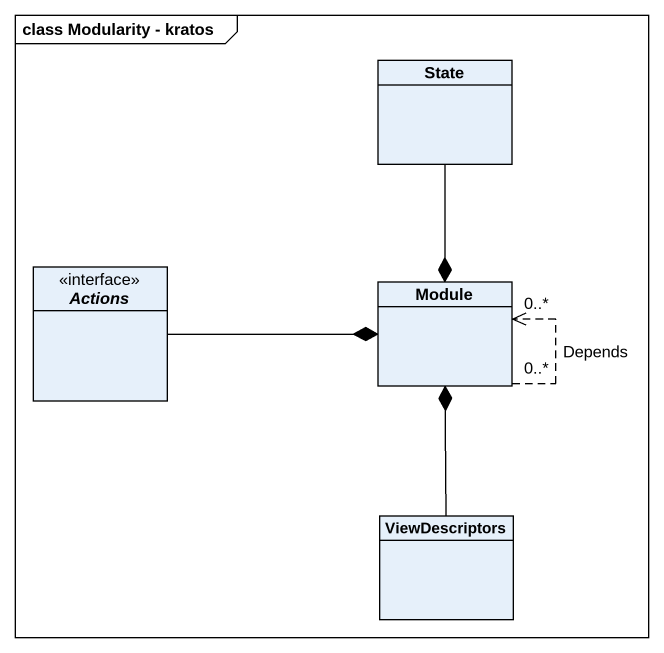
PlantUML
@startuml
mainframe class Modularity - kratos
hide circle
hide empty members
class "State" as State_
interface Actions <<interface>>
class Module
class ViewDescriptors
State_ --* Module
Actions -right-* Module
Module "0..*" ..> "0..*" Module : Depends
ViewDescriptors -up-* Module
@enduml
